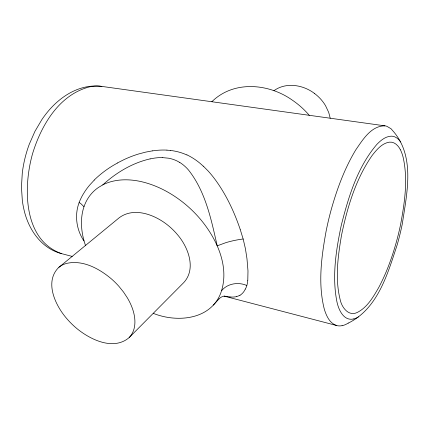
<?xml version="1.0" encoding="UTF-8"?>
<svg xmlns="http://www.w3.org/2000/svg" width="429" height="429" viewBox="0 0 429 429"><rect width="100%" height="100%" fill="white"/><g stroke="black" fill="none" stroke-linecap="round" stroke-linejoin="round"><path stroke-width="0.64" d="M247.79 280.459L247.989 270.962L246.986 258.843M153.239 313.331C176.399 322.683 209.454 320.136 220.302 294.23C230.593 268.012 216.983 238.771 200.005 218.742A130.443 123.847 -12.4 0 0 184.979 203.957C171.745 193.104 156.215 184.69 139.355 181.22C130.77 179.515 121.82 179.199 113.24 181.129A42.369 40.229 -12.4 0 0 103.04 184.738L98.531 187.409A36.856 34.99 -12.4 0 0 91.382 193.747C79.108 207.974 79.585 228.603 85.494 245.463M94.23 180.132L89.768 184.979A71.353 67.744 -12.4 0 0 85.114 191.119L83.097 194.332A60.409 57.357 -12.4 0 0 81.875 196.52L80.4 199.506A53.748 51.035 -12.4 0 0 79.14 202.531C74.367 215.101 76.389 229.864 83.95 240.921M245.426 289.076L246.128 287.494A26.85 25.493 -12.4 0 0 246.82 285.51L245.313 284.904A22.63 21.488 -12.4 0 0 238.422 283.58C232.164 283.322 225.568 285.676 221.621 290.696M213.374 305.073L218.951 298.97M129.14 337.607C137.307 329.081 135.623 315.91 131.403 305.872A69.096 65.599 -12.4 0 0 127.241 297.667L123.525 292.052L119.047 286.497A87.146 82.738 -12.4 0 0 111.154 278.684C99.153 268.645 83.049 259.797 66.908 263.336A19.825 18.822 -12.4 0 0 58.907 267.251C43.962 281.756 55.443 305.587 66.715 318.549A86.974 82.577 -12.4 0 0 77.236 328.861C90.723 339.8 113.578 350.858 129.14 337.607L183.821 282.518C196.428 268.811 188.267 247.335 177.751 235.001A72.345 68.688 -12.4 0 0 167.256 224.753C154.44 214.618 133.864 206.773 119.198 217.771L58.934 267.283M218.956 298.965L220.265 297.801A9.154 8.687 -12.4 0 1 223.289 296.3L223.992 296.139M102.778 184.888C116.152 172.651 132.347 162.929 150.139 158.869M211.835 101.732C233.532 80.325 268.291 83.344 291.838 99.812A90.803 86.213 -12.4 0 1 309.271 115.304M273.911 90.712C285.977 81.907 303.153 84.781 314.478 93.442M348.278 323.112C377.97 308.596 387.666 273.697 397.216 244.75A320.699 304.477 -12.4 0 0 402.295 223.949C406.676 194.353 415.277 157.942 394.219 132.432L391.055 128.754L386.856 126.292A10.634 10.092 -12.4 0 0 384.92 125.842L101.4 86.352A44.026 41.801 -12.4 0 0 94.171 86.009C74.678 86.642 57.518 99.04 45.946 113.996A103.754 98.504 -12.4 0 0 41.844 119.643L34.91 131.408L29.274 144.251A135.081 128.25 -12.4 0 0 22.281 173.118L21.45 187.114L22.34 200.633A102.204 97.034 -12.4 0 0 23.992 209.695C28.089 228.164 39.908 246.498 58.542 252.735A43.699 41.49 -12.4 0 0 60.897 253.464L72.163 256.413M239.902 295.222L239.328 295.533A12.741 12.098 -12.4 0 1 236.711 296.519L236.642 296.536M117.401 162.972L124.051 159.599A105.395 100.064 -12.4 0 1 138.395 154.049L145.597 152.134L152.461 150.852M353.807 318.935C343.436 321.45 338.309 309.164 336.776 301.008C331.966 275.895 336.095 250.027 341.275 225.316C348.504 196.777 357.437 167.09 376.925 144.321C380.743 140.428 385.387 136.433 391.103 136.175A9.207 8.741 -12.4 0 1 394.9 136.899L397.211 138.245A16.57 15.734 -12.4 0 1 400.557 141.967M246.938 258.43L245.415 248.718L243.281 239.462L243.157 239.012L241.699 239.194A98.295 93.324 -12.4 0 0 225.82 242.669L217.197 245.838C211.277 219.61 205.571 191.597 188.513 170.034A41.168 39.087 -12.4 0 0 179.703 162.366M384.92 125.842C371.074 125.761 362.757 139.806 355.786 149.855C344.535 168.495 336.963 189.103 331.118 210.001A339.736 322.554 -12.4 0 0 326.094 231.258C321.444 256.826 317.798 283.714 324.335 309.277C326.356 315.798 329.66 323.45 336.808 325.557L224.12 296.117M162.221 157.588L168.549 158.199A32.261 30.631 -12.4 0 1 177.236 161.068L179.66 162.419M166.945 150.145L170.495 150.45M229.923 296.991L224.308 296.107M61.647 253.668C22.716 239.934 23.236 186.615 32.561 153.705C41.152 125.483 58.929 94.873 89.355 86.91A35.081 33.306 -12.4 0 1 101.925 86.39M186.888 154.96L183.784 153.662A53.813 51.089 -12.4 0 0 170.495 150.456M203.325 166.141L208.129 170.983A116.093 110.221 -12.4 0 1 215.835 180.496C226.501 195.281 234.277 211.99 240.138 229.209M83.982 206.698L80.936 203.737A23.751 22.549 -12.4 0 0 79.14 202.531M400.38 149.78C398.369 145.565 394.369 141.527 389.307 142.16C381.783 143.356 376.592 149.839 372.152 155.454C355.738 179.054 347.345 207.223 341.548 235.092C337.95 256.22 334.888 278.378 340.122 299.496C341.581 307.035 348.353 316.688 357.073 312.564C367.283 307.507 373.225 297.007 378.727 287.516C386.497 273.01 392.085 257.421 396.482 241.591A300.745 285.532 -12.4 0 0 400.606 224.426C404.708 202.424 408.135 179.322 403.094 157.17A41.747 39.64 -12.4 0 0 400.418 149.759M240.16 229.268L243.157 239.012M330.223 118.216L328.716 112.425L325.498 105.604A45.04 42.766 -12.4 0 0 314.473 93.452M358.424 316.865A16.731 15.884 -12.4 0 1 353.812 318.972M94.176 180.078A99.775 94.729 -12.4 0 1 117.449 163.052M152.467 150.885A69.418 65.905 -12.4 0 1 166.951 150.112M186.947 154.853A65.052 61.765 -12.4 0 1 203.255 166.205M150.15 158.918A51.319 48.724 -12.4 0 1 162.221 157.54M247.758 280.459A30.073 28.55 -12.4 0 1 246.852 285.516M245.318 289.033A14.409 13.68 -12.4 0 1 239.977 295.334M236.636 296.616A19.927 18.919 -12.4 0 1 229.933 296.927M342.095 325.649A11.352 10.779 -12.4 0 1 336.797 325.584M348.246 323.069A18.753 17.804 -12.4 0 1 342.117 325.729"/></g></svg>
